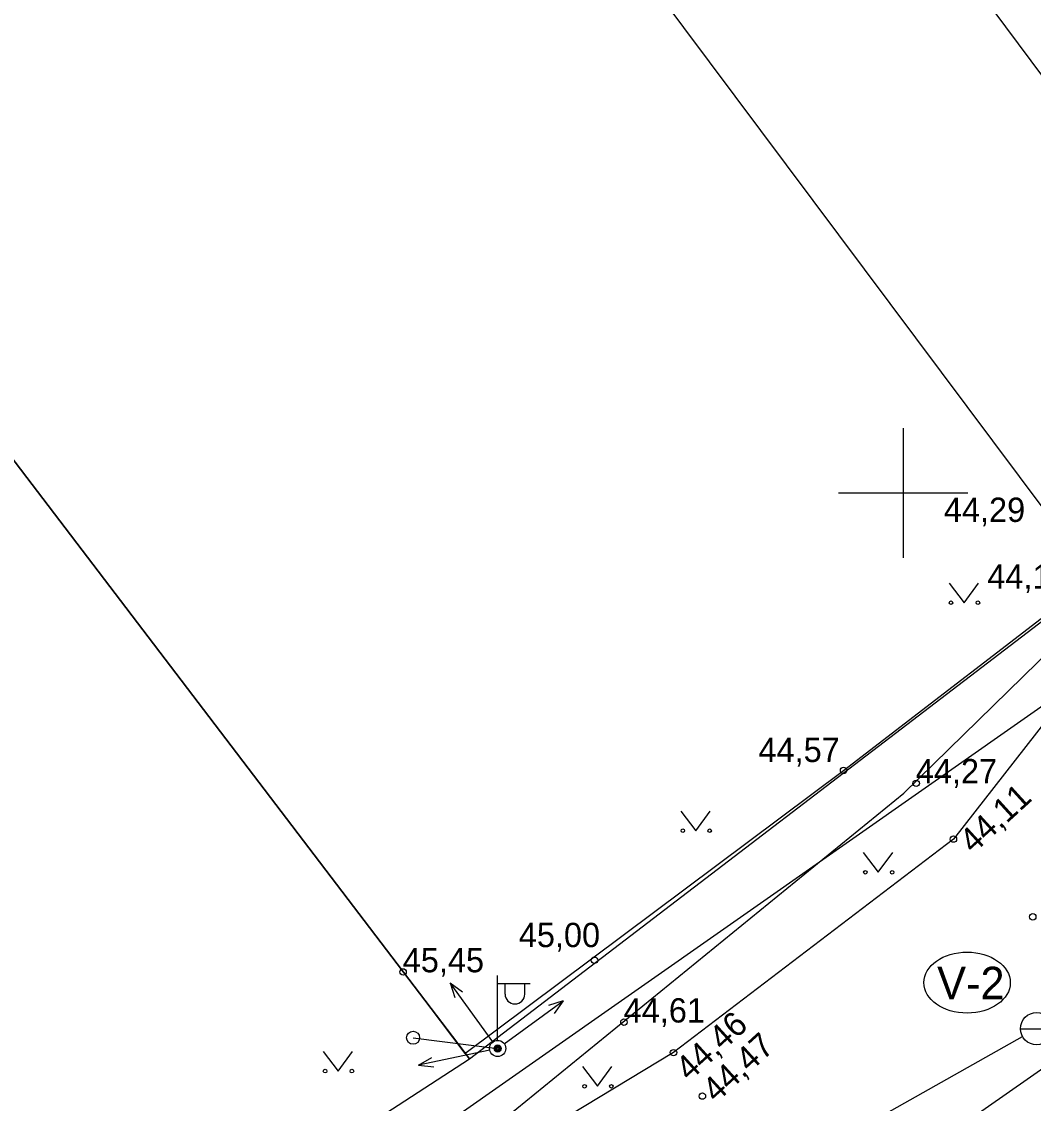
# Model space of a CAD drawing. Extents: x 641765 to 644424, y 6454656 to 6458238.
# Drawn here: x 642272.78 to 642304.02, y 6456931.17 to 6456964.54 of the extents above; entities that cross this region are included whole.
import ezdxf

# ---------------------------------------------------------------- set-up
doc = ezdxf.new("R2010")
doc.units = 0
for name, color, linetype in [('13_KPKAABEL', 7, 'Continuous'), ('14_MPOHULIIN', 7, 'Continuous'), ('17_SITRASS', 7, 'Continuous'), ('22_VKAEV', 7, 'Continuous'), ('23_VTRASS', 7, 'Continuous'), ('26_POST', 7, 'Continuous'), ('28_AED', 7, 'Continuous'), ('30_TEE', 7, 'Continuous'), ('40_PIIR', 7, 'Continuous'), ('41_HALJASTUS', 7, 'Continuous'), ('48_KAEVU_NR', 7, 'Continuous'), ('59_KORGUS', 7, 'Continuous'), ('63_VORK', 7, 'Continuous'), ('Level 1', 7, 'Continuous')]:
    doc.layers.add(name, color=color, linetype=linetype)

# ---------------------------------------------------------------- blocks, each defined once
blk = doc.blocks.new('PUNKT')
at = {"layer": 'Level 1'}
blk.add_circle((0, 0), 1, dxfattribs=at)

msp = doc.modelspace()

# ---------------------------------------------------------------- linework, layer by layer
at = {"layer": '13_KPKAABEL'}
msp.add_lwpolyline([(642328.16, 6456942.68), (642307.305, 6456945.531), (642285.395, 6456930.199), (642275.934, 6456924.379), (642261.375, 6456920.738), (642238.082, 6456918.555), (642232.551, 6456916.152), (642230.532, 6456914.343)], dxfattribs=at)
at = {"layer": '14_MPOHULIIN'}
for p, q in [((642286.012, 6456934.883), (642286.155, 6456934.43)), ((642286.012, 6456934.883), (642286.397, 6456934.605)), ((642287.333, 6456933.062), (642286.012, 6456934.883)), ((642287.682, 6456933.007), (642289.503, 6456934.328)), ((642289.503, 6456934.328), (642289.05, 6456934.185)), ((642289.503, 6456934.328), (642289.225, 6456933.943)), ((642287.235, 6456932.808), (642285.034, 6456932.344)), ((642287.48, 6456932.86), (642287.48, 6456932.86)), ((642287.48, 6456932.86), (642287.48, 6456932.86)), ((642287.48, 6456932.86), (642287.48, 6456932.86)), ((642285.034, 6456932.344), (642285.445, 6456932.583)), ((642285.034, 6456932.344), (642285.506, 6456932.29))]:
    msp.add_line(p, q, dxfattribs=at)
at = {"layer": '17_SITRASS'}
msp.add_lwpolyline([(642242.16, 6456920.52), (642254.61, 6456918.66), (642259.06, 6456918.7), (642269.87, 6456921.2), (642275.29, 6456923.16), (642279.07, 6456925.14), (642286.68, 6456929.88), (642300.02, 6456940.74), (642305.085, 6456945.688)], dxfattribs=at)
at = {"layer": '22_VKAEV'}
msp.add_line((642303.62, 6456933.47), (642304.62, 6456933.47), dxfattribs=at)
msp.add_circle((642304.12, 6456933.47), 0.5, dxfattribs=at)
at = {"layer": '23_VTRASS'}
msp.add_line((642284.358, 6456922.37), (642303.684, 6456933.225), dxfattribs=at)
at = {"layer": '26_POST'}
for p, q in [((642287.48, 6456933.11), (642287.48, 6456935.11)), ((642287.48, 6456934.86), (642288.48, 6456934.86)), ((642287.707, 6456934.539), (642287.707, 6456934.86)), ((642288.319, 6456934.539), (642288.319, 6456934.86)), ((642284.87, 6456933.19), (642287.48, 6456932.86)), ((642287.48, 6456932.86), (642287.48, 6456932.86))]:
    msp.add_line(p, q, dxfattribs=at)
for centre, radius in [((642284.87, 6456933.19), 0.2), ((642287.48, 6456932.86), 0.25), ((642287.48, 6456932.86), 0.111), ((642287.48, 6456932.86), 0.086), ((642287.48, 6456932.86), 0.061), ((642287.48, 6456932.86), 0.036)]:
    msp.add_circle(centre, radius, dxfattribs=at)
msp.add_arc((642288.013, 6456934.539), 0.306, 180, 0, dxfattribs=at)
at = {"layer": '28_AED'}
msp.add_line((642284.56, 6456935.22), (642286.47, 6456932.7), dxfattribs=at)
msp.add_lwpolyline([(642286.47, 6456932.7), (642298.16, 6456941.44), (642305.87, 6456947.36), (642304.35, 6456949.32)], dxfattribs=at)
at = {"layer": '30_TEE'}
msp.add_lwpolyline([(642305.78, 6456953.74), (642307.58, 6456950.6), (642307.62, 6456947.43), (642307.59, 6456947.05), (642301.55, 6456939.32), (642292.91, 6456932.73), (642282.42, 6456926.4), (642273.08, 6456922.28), (642261, 6456919.07), (642253.99, 6456918.17), (642249.9, 6456920.61), (642248.12, 6456921.99), (642246.13, 6456925.78)], dxfattribs=at)
at = {"layer": '40_PIIR'}
for points in [[(642309.35, 6456956.07), (642326.74, 6456984.31), (642311.11, 6457001.6), (642307.38, 6456998.66), (642288.45, 6456984.12)], [(642305.97, 6456947.33), (642282.07, 6456979.29), (642265.34, 6457001.24), (642245.57, 6456986.4), (642286.61, 6456932.54)], [(642245.57, 6456986.4), (642221.34, 6456967.64), (642253.66, 6456919.86), (642274.08, 6456924.4), (642286.61, 6456932.54)], [(642263.13, 6456910.62), (642265.16, 6456902.21), (642326.55, 6456893.17), (642372.57, 6456917.42), (642358.77, 6456937.35), (642355.15, 6456942.66), (642347.97, 6456937.4), (642342.36, 6456945.13), (642349.76, 6456950.55), (642332.91, 6456975.25), (642313.08, 6456938.36), (642278.53, 6456914.24)]]:
    msp.add_lwpolyline(points, close=True, dxfattribs=at)
at = {"layer": '41_HALJASTUS'}
for p, q in [((642301.415, 6456947.221), (642301.878, 6456946.614)), ((642301.878, 6456946.614), (642302.324, 6456947.221)), ((642293.135, 6456940.186), (642293.599, 6456939.579)), ((642293.599, 6456939.579), (642294.044, 6456940.186)), ((642298.768, 6456938.903), (642299.231, 6456938.296)), ((642299.231, 6456938.296), (642299.676, 6456938.903)), ((642282.09, 6456932.768), (642282.554, 6456932.161)), ((642282.554, 6456932.161), (642282.999, 6456932.768)), ((642290.1, 6456932.298), (642290.564, 6456931.692)), ((642290.564, 6456931.692), (642291.009, 6456932.298))]:
    msp.add_line(p, q, dxfattribs=at)
for centre in [(642301.477, 6456946.614), (642302.306, 6456946.614), (642293.198, 6456939.579), (642294.027, 6456939.579), (642298.83, 6456938.296), (642299.659, 6456938.296), (642282.153, 6456932.161), (642282.981, 6456932.161), (642290.163, 6456931.692), (642290.991, 6456931.692)]:
    msp.add_circle(centre, 0.055, dxfattribs=at)
at = {"layer": '48_KAEVU_NR'}
msp.add_ellipse((642301.973, 6456934.892), major_axis=(-1.334, 0), ratio=0.706132, dxfattribs=at)
at = {"layer": '63_VORK'}
for p, q in [((642300, 6456952), (642300, 6456948)), ((642298, 6456950), (642302, 6456950))]:
    msp.add_line(p, q, dxfattribs=at)

# ---------------------------------------------------------------- block references
at = {"layer": '59_KORGUS', "xscale": 0.1, "yscale": 0.10000000000000002}
for p in [(642298.16, 6456941.44), (642300.4, 6456941.04), (642301.55, 6456939.32), (642304, 6456936.92), (642290.47, 6456935.58), (642284.56, 6456935.22), (642291.38, 6456933.67), (642292.91, 6456932.73), (642293.8, 6456931.39)]:
    msp.add_blockref('PUNKT', p, dxfattribs=at)

# ---------------------------------------------------------------- texts
at = {"layer": '48_KAEVU_NR'}
msp.add_text('V-2', height=1, dxfattribs=at).set_placement((642301.048, 6456934.38))
at = {"layer": '59_KORGUS'}
for s, p in [('44,29', (642301.256, 6456949.106)), ('44,14', (642302.597, 6456947.048)), ('44,57', (642295.532, 6456941.697)), ('44,27', (642300.39, 6456941.04)), ('45,00', (642288.133, 6456935.986)), ('45,45', (642284.55, 6456935.21)), ('44,61', (642291.37, 6456933.66))]:
    msp.add_text(s, height=0.75, dxfattribs=at).set_placement(p)
for s, p in [('44,11', (642302.159, 6456938.845)), ('44,46', (642293.397, 6456931.824)), ('44,47', (642294.223, 6456931.16))]:
    msp.add_text(s, height=0.75, rotation=42.3639, dxfattribs=at).set_placement(p)

doc.saveas('drawing.dxf')
